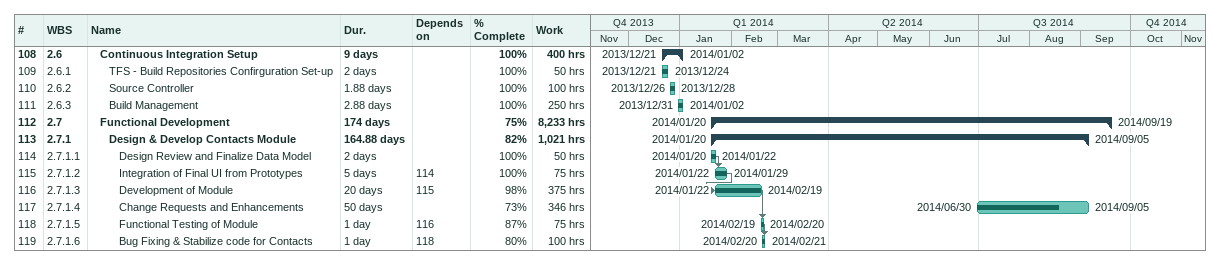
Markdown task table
| ID | WBS | Task | Duration | Start | Finish | Predecessors | % complete | Work (h) |
|---|---|---|---|---|---|---|---|---|
| 108 | 2.6 | **Continuous Integration Setup** | 9d | 2013-12-21 | 2014-01-02 |  | 100 | 400 |
| 109 | 2.6.1 | TFS - Build Repositories Confirguration Set-up | 2d | 2013-12-21 | 2013-12-24 |  | 100 | 50 |
| 110 | 2.6.2 | Source Controller | 1.88d | 2013-12-26 | 2013-12-28 |  | 100 | 100 |
| 111 | 2.6.3 | Build Management | 2.88d | 2013-12-31 | 2014-01-02 |  | 100 | 250 |
| 112 | 2.7 | **Functional Development** | 174d | 2014-01-20 | 2014-09-19 |  | 75 | 8233 |
| 113 | 2.7.1 | **Design & Develop Contacts Module** | 164.88d | 2014-01-20 | 2014-09-05 |  | 82 | 1021 |
| 114 | 2.7.1.1 | Design Review and Finalize Data Model | 2d | 2014-01-20 | 2014-01-22 |  | 100 | 50 |
| 115 | 2.7.1.2 | Integration of Final UI from Prototypes | 5d | 2014-01-22 | 2014-01-29 | 114 | 100 | 75 |
| 116 | 2.7.1.3 | Development of Module | 20d | 2014-01-22 | 2014-02-19 | 115 | 98 | 375 |
| 117 | 2.7.1.4 | Change Requests and Enhancements | 50d | 2014-06-30 | 2014-09-05 |  | 73 | 346 |
| 118 | 2.7.1.5 | Functional Testing of Module | 1d | 2014-02-19 | 2014-02-20 | 116 | 87 | 75 |
| 119 | 2.7.1.6 | Bug Fixing & Stabilize code for Contacts | 1d | 2014-02-20 | 2014-02-21 | 118 | 80 | 100 |
